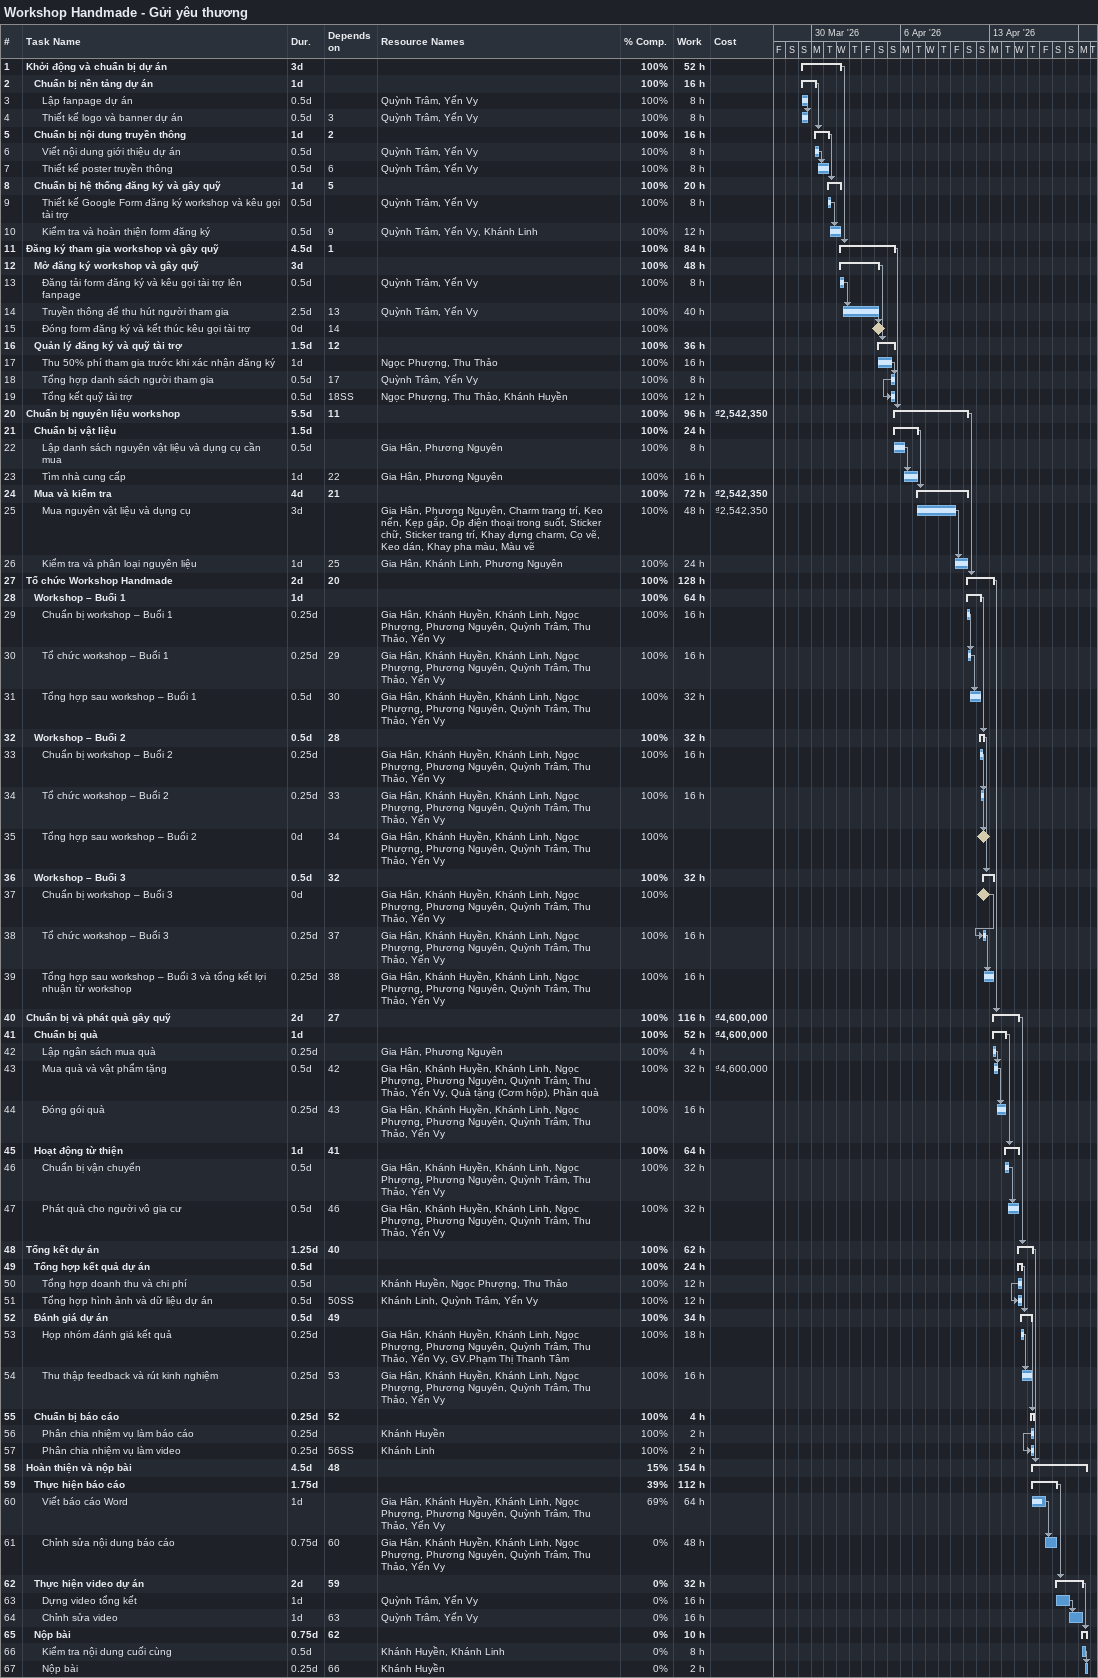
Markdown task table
Workshop Handmade - Gửi yêu thương

| ID | Level | Task | Duration | Start | Finish | Predecessors | Resources | % complete | Work (h) | Cost (₫) |
|---|---|---|---|---|---|---|---|---|---|---|
| 1 | 1 | **Khởi động và chuẩn bị dự án** | 3d | 2026-03-29 | 2026-04-01 |  |  | 100 | 52 |  |
| 2 | 2 | **Chuẩn bị nền tảng dự án** | 1d | 2026-03-29 | 2026-03-30 |  |  | 100 | 16 |  |
| 3 | 3 | Lập fanpage dự án | 0.5d | 2026-03-29 | 2026-03-29 |  | Quỳnh Trâm, Yến Vy | 100 | 8 |  |
| 4 | 3 | Thiết kế logo và banner dự án | 0.5d | 2026-03-29 | 2026-03-29 | 3 | Quỳnh Trâm, Yến Vy | 100 | 8 |  |
| 5 | 2 | **Chuẩn bị nội dung truyền thông** | 1d | 2026-03-30 | 2026-03-31 | 2 |  | 100 | 16 |  |
| 6 | 3 | Viết nội dung giới thiệu dự án | 0.5d | 2026-03-30 | 2026-03-30 |  | Quỳnh Trâm, Yến Vy | 100 | 8 |  |
| 7 | 3 | Thiết kế poster truyền thông | 0.5d | 2026-03-30 | 2026-03-31 | 6 | Quỳnh Trâm, Yến Vy | 100 | 8 |  |
| 8 | 2 | **Chuẩn bị hệ thống đăng ký và gây quỹ** | 1d | 2026-03-31 | 2026-04-01 | 5 |  | 100 | 20 |  |
| 9 | 3 | Thiết kế Google Form đăng ký workshop và kêu gọi tài trợ | 0.5d | 2026-03-31 | 2026-03-31 |  | Quỳnh Trâm, Yến Vy | 100 | 8 |  |
| 10 | 3 | Kiểm tra và hoàn thiện form đăng ký | 0.5d | 2026-03-31 | 2026-04-01 | 9 | Quỳnh Trâm, Yến Vy, Khánh Linh | 100 | 12 |  |
| 11 | 1 | **Đăng ký tham gia workshop và gây quỹ** | 4.5d | 2026-04-01 | 2026-04-05 | 1 |  | 100 | 84 |  |
| 12 | 2 | **Mở đăng ký workshop và gây quỹ** | 3d | 2026-04-01 | 2026-04-04 |  |  | 100 | 48 |  |
| 13 | 3 | Đăng tải form đăng ký và kêu gọi tài trợ lên fanpage | 0.5d | 2026-04-01 | 2026-04-01 |  | Quỳnh Trâm, Yến Vy | 100 | 8 |  |
| 14 | 3 | Truyền thông để thu hút người tham gia | 2.5d | 2026-04-01 | 2026-04-04 | 13 | Quỳnh Trâm, Yến Vy | 100 | 40 |  |
| 15 | 3 | Đóng form đăng ký và kết thúc kêu gọi tài trợ | 0d | 2026-04-04 | 2026-04-04 | 14 |  | 100 |  |  |
| 16 | 2 | **Quản lý đăng ký và quỹ tài trợ** | 1.5d | 2026-04-04 | 2026-04-05 | 12 |  | 100 | 36 |  |
| 17 | 3 | Thu 50% phí tham gia trước khi xác nhận đăng ký | 1d | 2026-04-04 | 2026-04-05 |  | Ngọc Phượng, Thu Thảo | 100 | 16 |  |
| 18 | 3 | Tổng hợp danh sách người tham gia | 0.5d | 2026-04-05 | 2026-04-05 | 17 | Quỳnh Trâm, Yến Vy | 100 | 8 |  |
| 19 | 3 | Tổng kết quỹ tài trợ | 0.5d | 2026-04-05 | 2026-04-05 | 18SS | Ngọc Phượng, Thu Thảo, Khánh Huyền | 100 | 12 |  |
| 20 | 1 | **Chuẩn bị nguyên liệu workshop** | 5.5d | 2026-04-05 | 2026-04-11 | 11 |  | 100 | 96 | 2542350 |
| 21 | 2 | **Chuẩn bị vật liệu** | 1.5d | 2026-04-05 | 2026-04-07 |  |  | 100 | 24 |  |
| 22 | 3 | Lập danh sách nguyên vật liệu và dụng cụ cần mua | 0.5d | 2026-04-05 | 2026-04-06 |  | Gia Hân, Phương Nguyên | 100 | 8 |  |
| 23 | 3 | Tìm nhà cung cấp | 1d | 2026-04-06 | 2026-04-07 | 22 | Gia Hân, Phương Nguyên | 100 | 16 |  |
| 24 | 2 | **Mua và kiểm tra** | 4d | 2026-04-07 | 2026-04-11 | 21 |  | 100 | 72 | 2542350 |
| 25 | 3 | Mua nguyên vật liệu và dụng cụ | 3d | 2026-04-07 | 2026-04-10 |  | Gia Hân, Phương Nguyên, Charm trang trí, Keo nến, Kẹp gắp, Ốp điện thoại trong suốt, Sticker chữ, Sticker trang trí, Khay đựng charm, Cọ vẽ, Keo dán, Khay pha màu, Màu vẽ | 100 | 48 | 2542350 |
| 26 | 3 | Kiểm tra và phân loại nguyên liệu | 1d | 2026-04-10 | 2026-04-11 | 25 | Gia Hân, Khánh Linh, Phương Nguyên | 100 | 24 |  |
| 27 | 1 | **Tổ chức Workshop Handmade** | 2d | 2026-04-11 | 2026-04-13 | 20 |  | 100 | 128 |  |
| 28 | 2 | **Workshop – Buổi 1** | 1d | 2026-04-11 | 2026-04-12 |  |  | 100 | 64 |  |
| 29 | 3 | Chuẩn bị workshop – Buổi 1 | 0.25d | 2026-04-11 | 2026-04-11 |  | Gia Hân, Khánh Huyền, Khánh Linh, Ngọc Phượng, Phương Nguyên, Quỳnh Trâm, Thu Thảo, Yến Vy | 100 | 16 |  |
| 30 | 3 | Tổ chức workshop – Buổi 1 | 0.25d | 2026-04-11 | 2026-04-11 | 29 | Gia Hân, Khánh Huyền, Khánh Linh, Ngọc Phượng, Phương Nguyên, Quỳnh Trâm, Thu Thảo, Yến Vy | 100 | 16 |  |
| 31 | 3 | Tổng hợp sau workshop – Buổi 1 | 0.5d | 2026-04-11 | 2026-04-12 | 30 | Gia Hân, Khánh Huyền, Khánh Linh, Ngọc Phượng, Phương Nguyên, Quỳnh Trâm, Thu Thảo, Yến Vy | 100 | 32 |  |
| 32 | 2 | **Workshop – Buổi 2** | 0.5d | 2026-04-12 | 2026-04-12 | 28 |  | 100 | 32 |  |
| 33 | 3 | Chuẩn bị workshop – Buổi 2 | 0.25d | 2026-04-12 | 2026-04-12 |  | Gia Hân, Khánh Huyền, Khánh Linh, Ngọc Phượng, Phương Nguyên, Quỳnh Trâm, Thu Thảo, Yến Vy | 100 | 16 |  |
| 34 | 3 | Tổ chức workshop – Buổi 2 | 0.25d | 2026-04-12 | 2026-04-12 | 33 | Gia Hân, Khánh Huyền, Khánh Linh, Ngọc Phượng, Phương Nguyên, Quỳnh Trâm, Thu Thảo, Yến Vy | 100 | 16 |  |
| 35 | 3 | Tổng hợp sau workshop – Buổi 2 | 0d | 2026-04-12 | 2026-04-12 | 34 | Gia Hân, Khánh Huyền, Khánh Linh, Ngọc Phượng, Phương Nguyên, Quỳnh Trâm, Thu Thảo, Yến Vy | 100 |  |  |
| 36 | 2 | **Workshop – Buổi 3** | 0.5d | 2026-04-12 | 2026-04-13 | 32 |  | 100 | 32 |  |
| 37 | 3 | Chuẩn bị workshop – Buổi 3 | 0d | 2026-04-12 | 2026-04-12 |  | Gia Hân, Khánh Huyền, Khánh Linh, Ngọc Phượng, Phương Nguyên, Quỳnh Trâm, Thu Thảo, Yến Vy | 100 |  |  |
| 38 | 3 | Tổ chức workshop – Buổi 3 | 0.25d | 2026-04-12 | 2026-04-12 | 37 | Gia Hân, Khánh Huyền, Khánh Linh, Ngọc Phượng, Phương Nguyên, Quỳnh Trâm, Thu Thảo, Yến Vy | 100 | 16 |  |
| 39 | 3 | Tổng hợp sau workshop – Buổi 3 và tổng kết lợi nhuận từ workshop | 0.25d | 2026-04-12 | 2026-04-13 | 38 | Gia Hân, Khánh Huyền, Khánh Linh, Ngọc Phượng, Phương Nguyên, Quỳnh Trâm, Thu Thảo, Yến Vy | 100 | 16 |  |
| 40 | 1 | **Chuẩn bị và phát quà gây quỹ** | 2d | 2026-04-13 | 2026-04-15 | 27 |  | 100 | 116 | 4600000 |
| 41 | 2 | **Chuẩn bị quà** | 1d | 2026-04-13 | 2026-04-14 |  |  | 100 | 52 | 4600000 |
| 42 | 3 | Lập ngân sách mua quà | 0.25d | 2026-04-13 | 2026-04-13 |  | Gia Hân, Phương Nguyên | 100 | 4 |  |
| 43 | 3 | Mua quà và vật phẩm tặng | 0.5d | 2026-04-13 | 2026-04-13 | 42 | Gia Hân, Khánh Huyền, Khánh Linh, Ngọc Phượng, Phương Nguyên, Quỳnh Trâm, Thu Thảo, Yến Vy, Quà tặng (Cơm hộp), Phần quà | 100 | 32 | 4600000 |
| 44 | 3 | Đóng gói quà | 0.25d | 2026-04-13 | 2026-04-14 | 43 | Gia Hân, Khánh Huyền, Khánh Linh, Ngọc Phượng, Phương Nguyên, Quỳnh Trâm, Thu Thảo, Yến Vy | 100 | 16 |  |
| 45 | 2 | **Hoạt động từ thiện** | 1d | 2026-04-14 | 2026-04-15 | 41 |  | 100 | 64 |  |
| 46 | 3 | Chuẩn bị vận chuyển | 0.5d | 2026-04-14 | 2026-04-14 |  | Gia Hân, Khánh Huyền, Khánh Linh, Ngọc Phượng, Phương Nguyên, Quỳnh Trâm, Thu Thảo, Yến Vy | 100 | 32 |  |
| 47 | 3 | Phát quà cho người vô gia cư | 0.5d | 2026-04-14 | 2026-04-15 | 46 | Gia Hân, Khánh Huyền, Khánh Linh, Ngọc Phượng, Phương Nguyên, Quỳnh Trâm, Thu Thảo, Yến Vy | 100 | 32 |  |
| 48 | 1 | **Tổng kết dự án** | 1.25d | 2026-04-15 | 2026-04-16 | 40 |  | 100 | 62 |  |
| 49 | 2 | **Tổng hợp kết quả dự án** | 0.5d | 2026-04-15 | 2026-04-15 |  |  | 100 | 24 |  |
| 50 | 3 | Tổng hợp doanh thu và chi phí | 0.5d | 2026-04-15 | 2026-04-15 |  | Khánh Huyền, Ngọc Phượng, Thu Thảo | 100 | 12 |  |
| 51 | 3 | Tổng hợp hình ảnh và dữ liệu dự án | 0.5d | 2026-04-15 | 2026-04-15 | 50SS | Khánh Linh, Quỳnh Trâm, Yến Vy | 100 | 12 |  |
| 52 | 2 | **Đánh giá dự án** | 0.5d | 2026-04-15 | 2026-04-16 | 49 |  | 100 | 34 |  |
| 53 | 3 | Họp nhóm đánh giá kết quả | 0.25d | 2026-04-15 | 2026-04-15 |  | Gia Hân, Khánh Huyền, Khánh Linh, Ngọc Phượng, Phương Nguyên, Quỳnh Trâm, Thu Thảo, Yến Vy, GV.Phạm Thị Thanh Tâm | 100 | 18 |  |
| 54 | 3 | Thu thập feedback và rút kinh nghiệm | 0.25d | 2026-04-15 | 2026-04-16 | 53 | Gia Hân, Khánh Huyền, Khánh Linh, Ngọc Phượng, Phương Nguyên, Quỳnh Trâm, Thu Thảo, Yến Vy | 100 | 16 |  |
| 55 | 2 | **Chuẩn bị báo cáo** | 0.25d | 2026-04-16 | 2026-04-16 | 52 |  | 100 | 4 |  |
| 56 | 3 | Phân chia nhiệm vụ làm báo cáo | 0.25d | 2026-04-16 | 2026-04-16 |  | Khánh Huyền | 100 | 2 |  |
| 57 | 3 | Phân chia nhiệm vụ làm video | 0.25d | 2026-04-16 | 2026-04-16 | 56SS | Khánh Linh | 100 | 2 |  |
| 58 | 1 | **Hoàn thiện và nộp bài** | 4.5d | 2026-04-16 | 2026-04-20 | 48 |  | 15 | 154 |  |
| 59 | 2 | **Thực hiện báo cáo** | 1.75d | 2026-04-16 | 2026-04-18 |  |  | 39 | 112 |  |
| 60 | 3 | Viết báo cáo Word | 1d | 2026-04-16 | 2026-04-17 |  | Gia Hân, Khánh Huyền, Khánh Linh, Ngọc Phượng, Phương Nguyên, Quỳnh Trâm, Thu Thảo, Yến Vy | 69 | 64 |  |
| 61 | 3 | Chỉnh sửa nội dung báo cáo | 0.75d | 2026-04-17 | 2026-04-18 | 60 | Gia Hân, Khánh Huyền, Khánh Linh, Ngọc Phượng, Phương Nguyên, Quỳnh Trâm, Thu Thảo, Yến Vy | 0 | 48 |  |
| 62 | 2 | **Thực hiện video dự án** | 2d | 2026-04-18 | 2026-04-20 | 59 |  | 0 | 32 |  |
| 63 | 3 | Dựng video tổng kết | 1d | 2026-04-18 | 2026-04-19 |  | Quỳnh Trâm, Yến Vy | 0 | 16 |  |
| 64 | 3 | Chỉnh sửa video | 1d | 2026-04-19 | 2026-04-20 | 63 | Quỳnh Trâm, Yến Vy | 0 | 16 |  |
| 65 | 2 | **Nộp bài** | 0.75d | 2026-04-20 | 2026-04-20 | 62 |  | 0 | 10 |  |
| 66 | 3 | Kiểm tra nội dung cuối cùng | 0.5d | 2026-04-20 | 2026-04-20 |  | Khánh Huyền, Khánh Linh | 0 | 8 |  |
| 67 | 3 | Nộp bài | 0.25d | 2026-04-20 | 2026-04-20 | 66 | Khánh Huyền | 0 | 2 |  |
